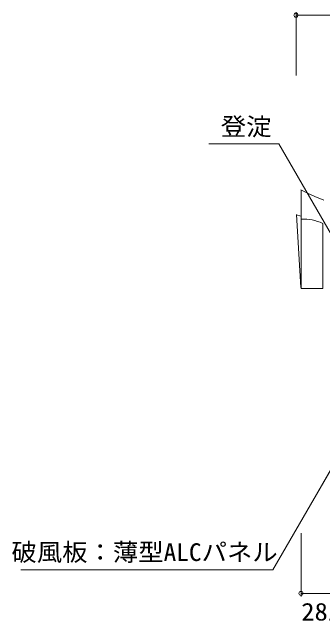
# Model space of a CAD drawing. Units: millimetres, scale not verified. Extents: x -684 to 665, y -293 to 310.
# Drawn here: x -684 to -427, y -225 to 280 of the extents above; entities that cross this region are included whole.
import ezdxf
from ezdxf.enums import TextEntityAlignment as Align

# ---------------------------------------------------------------- set-up
doc = ezdxf.new("R2010")
doc.units = ezdxf.units.MM
doc.header["$LTSCALE"] = 10
for name, color, linetype, lineweight in [('0-0_1', 4, 'Continuous', 18), ('0-1_2', 2, 'Continuous', 18), ('0-4_5', 2, 'Continuous', 18)]:
    doc.layers.add(name, color=color, linetype=linetype, lineweight=lineweight)
doc.styles.add('ＭＳ ゴシック', font='')
doc.styles.get('ＭＳ ゴシック').set_extended_font_data('MS Gothic')

msp = doc.modelspace()

# ---------------------------------------------------------------- linework, layer by layer
at = {"layer": '0-0_1', "color": 7}
for p, q in [((-448.84, 227.7), (-448.84, 279.4)), ((-448.84, 277.7), (529.16, 277.7)), ((-521.04, 171.09), (-463.15, 171.09)), ((-397.56, -60.13), (-468.07, -182.25)), ((-444.73, -151.9), (-444.73, -203.6)), ((-676.78, -182.25), (-468.07, -182.25)), ((-444.73, -201.9), (-404.73, -201.9))]:
    msp.add_line(p, q, dxfattribs=at)
at = {"layer": '0-0_1'}
for p, q in [((-437.56, 129.3), (-444.91, 132.72)), ((-444.73, 110.99), (-448.71, 112.21)), ((-448.49, 112.26), (-444.85, 51.77)), ((-426.73, 105), (-426.73, 50.88))]:
    msp.add_line(p, q, dxfattribs=at)
at = {"layer": '0-0_1', "color": 2}
for p, q in [((-444.73, -204.4), (-444.73, -151.9)), ((-444.73, -201.9), (-416.73, -201.9))]:
    msp.add_line(p, q, dxfattribs=at)
at = {"layer": '0-0_1', "color": 7}
msp.add_lwpolyline([(-408.58, 72.69), (-403.27, 67.39), (-405.22, 74.63), (-403.27, 67.39), (-463.15, 171.09)], dxfattribs=at)
at = {"layer": '0-0_1'}
for points in [[(-444.73, 132.87), (-444.73, 50.88), (-426.73, 50.88)], [(-437.53, 129.26), (-433.22, 127.39), (-425.84, 124.2)]]:
    msp.add_lwpolyline(points, dxfattribs=at)
at = {"layer": '0-0_1', "color": 2}
msp.add_circle((-444.73, -201.9), 1.7, dxfattribs=at)
at = {"layer": '0-0_1'}
msp.add_arc((-442.68, 71.67), 36.95, 64.4392, 92.8979, dxfattribs=at)
at = {"layer": '0-1_2'}
for p, q in [((-448.84, 280.2), (-448.84, 227.7)), ((-448.84, 277.7), (-235.84, 277.7))]:
    msp.add_line(p, q, dxfattribs=at)
msp.add_lwpolyline([(-403.27, 67.39), (-463.15, 171.09), (-521.04, 171.09)], dxfattribs=at)
msp.add_circle((-448.84, 277.7), 1.7, dxfattribs=at)
at = {"layer": '0-4_5'}
msp.add_lwpolyline([(-397.56, -60.13), (-468.07, -182.25), (-676.78, -182.25)], dxfattribs=at)

# ---------------------------------------------------------------- texts
at = {"layer": '0-0_1', "color": 7, "style": 'ＭＳ ゴシック', "width": 1.1}
msp.add_text('2812', height=14.66, dxfattribs=at).set_placement((-444.51, -228.77), align=Align.BOTTOM_LEFT)
at = {"layer": '0-1_2', "color": 7, "style": 'ＭＳ ゴシック', "width": 1.05}
msp.add_text('登淀\u3000', height=14.66, dxfattribs=at).set_placement((-511.15, 173.59), align=Align.BOTTOM_LEFT)
at = {"layer": '0-4_5', "color": 7, "style": 'ＭＳ ゴシック', "width": 1.05}
msp.add_text('破風板：薄型ALCパネル', height=14.66, dxfattribs=at).set_placement((-684.45, -179.38), align=Align.BOTTOM_LEFT)

doc.saveas('drawing.dxf')
